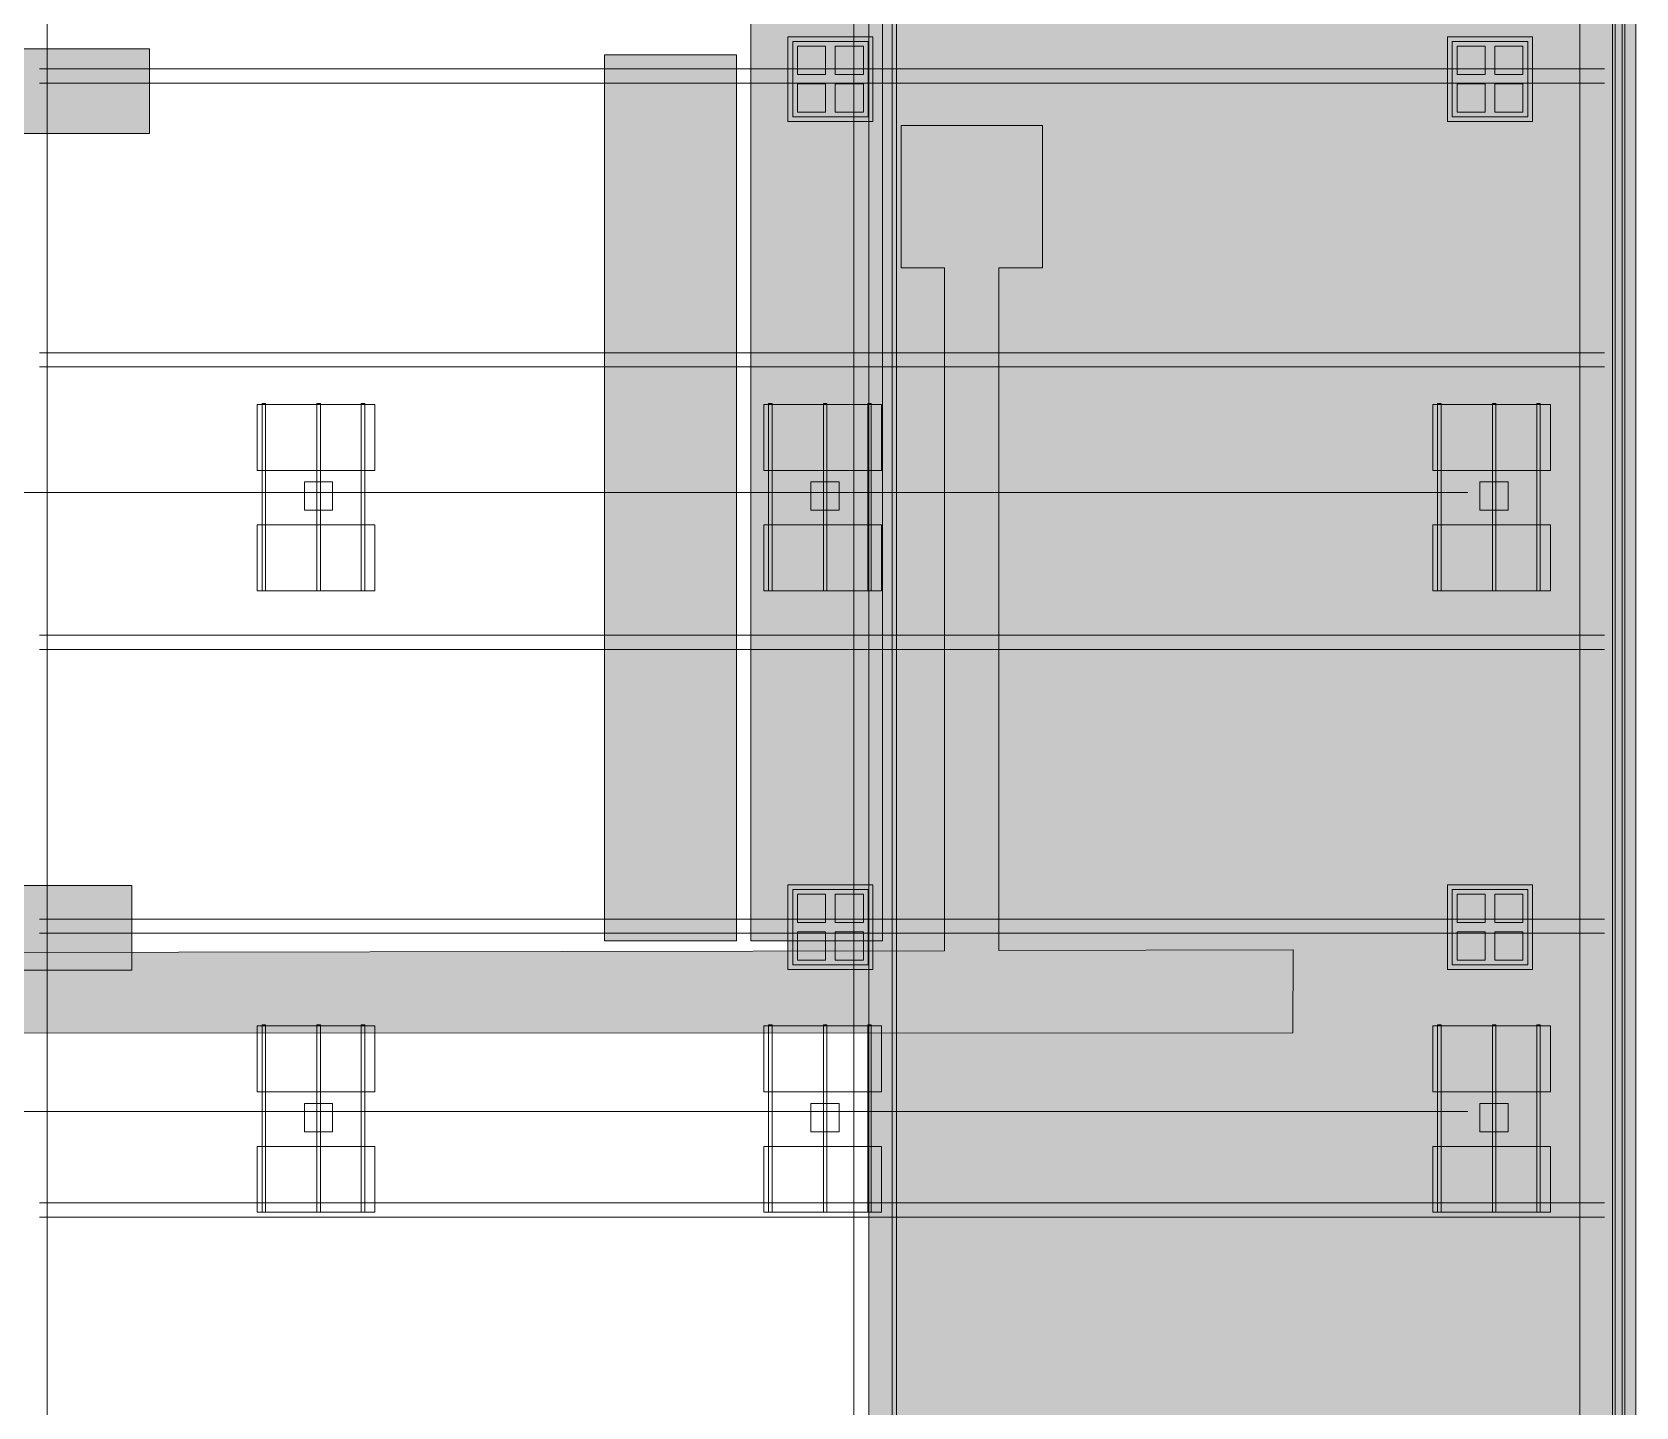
# Model space of a CAD drawing. Header units: inches. Extents: x -10671 to 1761, y -674 to 7170.
# Drawn here: x -6837 to -6156, y 2335 to 2918 of the extents above; entities that cross this region are included whole.
import ezdxf

# ---------------------------------------------------------------- set-up
doc = ezdxf.new("R2010")
doc.units = ezdxf.units.IN
doc.header["$LTSCALE"] = 19.2
doc.header["$MEASUREMENT"] = 0
for name, color, linetype, lineweight, true_color in [('DWG-bldg-utility box', 3, 'Continuous', 18, 0x00ff00), ('Venue-Airwall Closed', 7, 'Continuous', 5, 0x000000), ('Venue-Ceiling-HVAC', 7, 'Continuous', 5, 0xbbbbbb), ('Venue-NO HANG ZONE', 7, 'Continuous', 15, 0xdd0000), ('Venue-Rigging Steel-High', 7, 'Continuous', 5, 0x800000), ('Venue-Rigging Steel-Low', 7, 'Continuous', 5, 0x0000dd)]:
    doc.layers.add(name, color=color, linetype=linetype, lineweight=lineweight, true_color=true_color)
for name, color, linetype, lineweight in [('Venue-Ceiling-Lights', 7, 'Continuous', 5), ('Venue-Ceiling-Lights Circuits', 7, 'Continuous', 5), ('Venue-Floor Pockets', 7, 'Continuous', 5)]:
    doc.layers.add(name, color=color, linetype=linetype, lineweight=lineweight)

# ---------------------------------------------------------------- blocks, each defined once
blk = doc.blocks.new('FLOORBOX')
at = {"layer": 'Venue-Floor Pockets', "linetype": 'Continuous', "lineweight": 0, "true_color": 0xaaaaaa}
blk.add_hatch(color=253, dxfattribs=at).paths.add_polyline_path([(-18, 18), (18, 18), (18, -18), (-18, -18)])
at = {"layer": 'Venue-Floor Pockets', "linetype": 'Continuous', "lineweight": 0, "true_color": 0xbbbbbb}
blk.add_hatch(color=9, dxfattribs=at).paths.add_polyline_path([(-16, 16), (16, 16), (16, -16), (-16, -16)])
at = {"layer": 'Venue-Floor Pockets', "linetype": 'Continuous', "lineweight": 0, "true_color": 0xdddddd}
for points in [[(-14, 14), (-2, 14), (-2, 2), (-14, 2)], [(2, 14), (14, 14), (14, 2), (2, 2)], [(-14, -2), (-2, -2), (-2, -14), (-14, -14)], [(2, -2), (14, -2), (14, -14), (2, -14)]]:
    blk.add_hatch(color=254, dxfattribs=at).paths.add_polyline_path(points)
at = {"layer": 'Venue-Floor Pockets', "color": 7, "linetype": 'Continuous', "lineweight": 5, "flags": 128}
for points in [[(-18, 18), (18, 18), (18, -18), (-18, -18)], [(-16, 16), (16, 16), (16, -16), (-16, -16)], [(-14, 14), (-2, 14), (-2, 2), (-14, 2)], [(2, 14), (14, 14), (14, 2), (2, 2)], [(-14, -2), (-2, -2), (-2, -14), (-14, -14)], [(2, -2), (14, -2), (14, -14), (2, -14)]]:
    blk.add_lwpolyline(points, close=True, dxfattribs=at)
blk = doc.blocks.new('Group-1068-1')
at = {"layer": 'Venue-Ceiling-Lights', "color": 7, "linetype": 'Continuous', "lineweight": 5}
for points in [[(-6741.57, 2681.06, 355.98), (-6741.57, 2681.06, 359.98), (-6741.57, 2709.06, 359.98), (-6741.57, 2709.06, 355.98)], [(-6741.57, 2709.06, 355.98), (-6741.57, 2709.06, 359.98), (-6691.57, 2709.06, 359.98), (-6691.57, 2709.06, 355.98)], [(-6691.57, 2709.06, 359.98), (-6741.57, 2709.06, 359.98), (-6741.57, 2681.06, 359.98), (-6691.57, 2681.06, 359.98)], [(-6691.57, 2681.06, 355.98), (-6741.57, 2681.06, 355.98), (-6741.57, 2709.06, 355.98), (-6691.57, 2709.06, 355.98)], [(-6691.57, 2709.06, 355.98), (-6691.57, 2709.06, 359.98), (-6691.57, 2681.06, 359.98), (-6691.57, 2681.06, 355.98)], [(-6691.57, 2681.06, 355.98), (-6691.57, 2681.06, 359.98), (-6741.57, 2681.06, 359.98), (-6741.57, 2681.06, 355.98)]]:
    blk.add_3dface(points, dxfattribs=at)
blk = doc.blocks.new('Group-1069-1')
at = {"layer": 'Venue-Ceiling-Lights', "color": 7, "linetype": 'Continuous', "lineweight": 5}
for points in [[(-6697.42, 2681.06, 360.05), (-6697.42, 2681.06, 361.05), (-6697.42, 2760.64, 361.05), (-6697.42, 2760.64, 360.05)], [(-6697.42, 2760.64, 360.05), (-6697.42, 2760.64, 361.05), (-6695.92, 2760.64, 361.05), (-6695.92, 2760.64, 360.05)], [(-6695.92, 2760.64, 361.05), (-6697.42, 2760.64, 361.05), (-6697.42, 2681.06, 361.05), (-6695.92, 2681.06, 361.05)], [(-6695.92, 2681.06, 360.05), (-6697.42, 2681.06, 360.05), (-6697.42, 2760.64, 360.05), (-6695.92, 2760.64, 360.05)], [(-6695.92, 2760.64, 360.05), (-6695.92, 2760.64, 361.05), (-6695.92, 2681.06, 361.05), (-6695.92, 2681.06, 360.05)], [(-6695.92, 2681.06, 360.05), (-6695.92, 2681.06, 361.05), (-6697.42, 2681.06, 361.05), (-6697.42, 2681.06, 360.05)]]:
    blk.add_3dface(points, dxfattribs=at)
blk = doc.blocks.new('Group-1070-1')
at = {"layer": 'Venue-Ceiling-Lights', "color": 7, "linetype": 'Continuous', "lineweight": 5}
for points in [[(-6716.24, 2681.06, 360.05), (-6716.24, 2681.06, 361.05), (-6716.24, 2760.64, 361.05), (-6716.24, 2760.64, 360.05)], [(-6716.24, 2760.64, 360.05), (-6716.24, 2760.64, 361.05), (-6714.74, 2760.64, 361.05), (-6714.74, 2760.64, 360.05)], [(-6714.74, 2760.64, 361.05), (-6716.24, 2760.64, 361.05), (-6716.24, 2681.06, 361.05), (-6714.74, 2681.06, 361.05)], [(-6714.74, 2681.06, 360.05), (-6716.24, 2681.06, 360.05), (-6716.24, 2760.64, 360.05), (-6714.74, 2760.64, 360.05)], [(-6714.74, 2760.64, 360.05), (-6714.74, 2760.64, 361.05), (-6714.74, 2681.06, 361.05), (-6714.74, 2681.06, 360.05)], [(-6714.74, 2681.06, 360.05), (-6714.74, 2681.06, 361.05), (-6716.24, 2681.06, 361.05), (-6716.24, 2681.06, 360.05)]]:
    blk.add_3dface(points, dxfattribs=at)
blk = doc.blocks.new('Group-1071-1')
at = {"layer": 'Venue-Ceiling-Lights', "color": 7, "linetype": 'Continuous', "lineweight": 5}
for points in [[(-6739.52, 2681.06, 360.05), (-6739.52, 2681.06, 361.05), (-6739.52, 2760.64, 361.05), (-6739.52, 2760.64, 360.05)], [(-6739.52, 2760.64, 360.05), (-6739.52, 2760.64, 361.05), (-6738.02, 2760.64, 361.05), (-6738.02, 2760.64, 360.05)], [(-6738.02, 2760.64, 361.05), (-6739.52, 2760.64, 361.05), (-6739.52, 2681.06, 361.05), (-6738.02, 2681.06, 361.05)], [(-6738.02, 2681.06, 360.05), (-6739.52, 2681.06, 360.05), (-6739.52, 2760.64, 360.05), (-6738.02, 2760.64, 360.05)], [(-6738.02, 2760.64, 360.05), (-6738.02, 2760.64, 361.05), (-6738.02, 2681.06, 361.05), (-6738.02, 2681.06, 360.05)], [(-6738.02, 2681.06, 360.05), (-6738.02, 2681.06, 361.05), (-6739.52, 2681.06, 361.05), (-6739.52, 2681.06, 360.05)]]:
    blk.add_3dface(points, dxfattribs=at)
blk = doc.blocks.new('Group-1072-1')
at = {"layer": 'Venue-Ceiling-Lights', "color": 7, "linetype": 'Continuous', "lineweight": 5}
for points in [[(-6741.57, 2732.21, 355.98), (-6741.57, 2732.21, 359.98), (-6741.57, 2760.21, 359.98), (-6741.57, 2760.21, 355.98)], [(-6741.57, 2760.21, 355.98), (-6741.57, 2760.21, 359.98), (-6691.57, 2760.21, 359.98), (-6691.57, 2760.21, 355.98)], [(-6691.57, 2760.21, 359.98), (-6741.57, 2760.21, 359.98), (-6741.57, 2732.21, 359.98), (-6691.57, 2732.21, 359.98)], [(-6691.57, 2732.21, 355.98), (-6741.57, 2732.21, 355.98), (-6741.57, 2760.21, 355.98), (-6691.57, 2760.21, 355.98)], [(-6691.57, 2760.21, 355.98), (-6691.57, 2760.21, 359.98), (-6691.57, 2732.21, 359.98), (-6691.57, 2732.21, 355.98)], [(-6691.57, 2732.21, 355.98), (-6691.57, 2732.21, 359.98), (-6741.57, 2732.21, 359.98), (-6741.57, 2732.21, 355.98)]]:
    blk.add_3dface(points, dxfattribs=at)
blk = doc.blocks.new('Group-1073-1')
at = {"layer": 'Venue-Ceiling-Lights', "color": 7, "linetype": 'Continuous', "lineweight": 5}
for points in [[(-6721.53, 2727.29, 350), (-6721.53, 2727.29, 356), (-6709.53, 2727.29, 356), (-6709.53, 2727.29, 350)], [(-6721.53, 2715.29, 350), (-6721.53, 2715.29, 356), (-6721.53, 2727.29, 356), (-6721.53, 2727.29, 350)], [(-6709.53, 2727.29, 356), (-6721.53, 2727.29, 356), (-6721.53, 2715.29, 356), (-6709.53, 2715.29, 356)], [(-6709.53, 2715.29, 350), (-6721.53, 2715.29, 350), (-6721.53, 2727.29, 350), (-6709.53, 2727.29, 350)], [(-6709.53, 2727.29, 350), (-6709.53, 2727.29, 356), (-6709.53, 2715.29, 356), (-6709.53, 2715.29, 350)], [(-6709.53, 2715.29, 350), (-6709.53, 2715.29, 356), (-6721.53, 2715.29, 356), (-6721.53, 2715.29, 350)]]:
    blk.add_3dface(points, dxfattribs=at)
blk = doc.blocks.new('Group-1074-1')
at = {"layer": 'Venue-Ceiling-Lights', "color": 7}
for name in ['Group-1072-1', 'Group-1071-1', 'Group-1070-1', 'Group-1069-1', 'Group-1068-1']:
    blk.add_blockref(name, (0, 0), dxfattribs=at)
at = {"layer": 'Venue-Ceiling-Lights', "color": 1, "true_color": 0xff0000}
blk.add_blockref('Group-1073-1', (0, 0), dxfattribs=at)
blk = doc.blocks.new('Group-1075-1')
at = {"layer": 'Venue-Ceiling-Lights', "color": 7, "linetype": 'Continuous', "lineweight": 5}
for points in [[(-6741.57, 2417.19, 355.98), (-6741.57, 2417.19, 359.98), (-6741.57, 2445.19, 359.98), (-6741.57, 2445.19, 355.98)], [(-6741.57, 2445.19, 355.98), (-6741.57, 2445.19, 359.98), (-6691.57, 2445.19, 359.98), (-6691.57, 2445.19, 355.98)], [(-6691.57, 2445.19, 359.98), (-6741.57, 2445.19, 359.98), (-6741.57, 2417.19, 359.98), (-6691.57, 2417.19, 359.98)], [(-6691.57, 2417.19, 355.98), (-6741.57, 2417.19, 355.98), (-6741.57, 2445.19, 355.98), (-6691.57, 2445.19, 355.98)], [(-6691.57, 2445.19, 355.98), (-6691.57, 2445.19, 359.98), (-6691.57, 2417.19, 359.98), (-6691.57, 2417.19, 355.98)], [(-6691.57, 2417.19, 355.98), (-6691.57, 2417.19, 359.98), (-6741.57, 2417.19, 359.98), (-6741.57, 2417.19, 355.98)]]:
    blk.add_3dface(points, dxfattribs=at)
blk = doc.blocks.new('Group-1076-1')
at = {"layer": 'Venue-Ceiling-Lights', "color": 7, "linetype": 'Continuous', "lineweight": 5}
for points in [[(-6697.42, 2417.19, 360.05), (-6697.42, 2417.19, 361.05), (-6697.42, 2496.78, 361.05), (-6697.42, 2496.78, 360.05)], [(-6697.42, 2496.78, 360.05), (-6697.42, 2496.78, 361.05), (-6695.92, 2496.78, 361.05), (-6695.92, 2496.78, 360.05)], [(-6695.92, 2496.78, 361.05), (-6697.42, 2496.78, 361.05), (-6697.42, 2417.19, 361.05), (-6695.92, 2417.19, 361.05)], [(-6695.92, 2417.19, 360.05), (-6697.42, 2417.19, 360.05), (-6697.42, 2496.78, 360.05), (-6695.92, 2496.78, 360.05)], [(-6695.92, 2496.78, 360.05), (-6695.92, 2496.78, 361.05), (-6695.92, 2417.19, 361.05), (-6695.92, 2417.19, 360.05)], [(-6695.92, 2417.19, 360.05), (-6695.92, 2417.19, 361.05), (-6697.42, 2417.19, 361.05), (-6697.42, 2417.19, 360.05)]]:
    blk.add_3dface(points, dxfattribs=at)
blk = doc.blocks.new('Group-1077-1')
at = {"layer": 'Venue-Ceiling-Lights', "color": 7, "linetype": 'Continuous', "lineweight": 5}
for points in [[(-6716.24, 2417.19, 360.05), (-6716.24, 2417.19, 361.05), (-6716.24, 2496.78, 361.05), (-6716.24, 2496.78, 360.05)], [(-6716.24, 2496.78, 360.05), (-6716.24, 2496.78, 361.05), (-6714.74, 2496.78, 361.05), (-6714.74, 2496.78, 360.05)], [(-6714.74, 2496.78, 361.05), (-6716.24, 2496.78, 361.05), (-6716.24, 2417.19, 361.05), (-6714.74, 2417.19, 361.05)], [(-6714.74, 2417.19, 360.05), (-6716.24, 2417.19, 360.05), (-6716.24, 2496.78, 360.05), (-6714.74, 2496.78, 360.05)], [(-6714.74, 2496.78, 360.05), (-6714.74, 2496.78, 361.05), (-6714.74, 2417.19, 361.05), (-6714.74, 2417.19, 360.05)], [(-6714.74, 2417.19, 360.05), (-6714.74, 2417.19, 361.05), (-6716.24, 2417.19, 361.05), (-6716.24, 2417.19, 360.05)]]:
    blk.add_3dface(points, dxfattribs=at)
blk = doc.blocks.new('Group-1078-1')
at = {"layer": 'Venue-Ceiling-Lights', "color": 7, "linetype": 'Continuous', "lineweight": 5}
for points in [[(-6739.52, 2417.19, 360.05), (-6739.52, 2417.19, 361.05), (-6739.52, 2496.78, 361.05), (-6739.52, 2496.78, 360.05)], [(-6739.52, 2496.78, 360.05), (-6739.52, 2496.78, 361.05), (-6738.02, 2496.78, 361.05), (-6738.02, 2496.78, 360.05)], [(-6738.02, 2496.78, 361.05), (-6739.52, 2496.78, 361.05), (-6739.52, 2417.19, 361.05), (-6738.02, 2417.19, 361.05)], [(-6738.02, 2417.19, 360.05), (-6739.52, 2417.19, 360.05), (-6739.52, 2496.78, 360.05), (-6738.02, 2496.78, 360.05)], [(-6738.02, 2496.78, 360.05), (-6738.02, 2496.78, 361.05), (-6738.02, 2417.19, 361.05), (-6738.02, 2417.19, 360.05)], [(-6738.02, 2417.19, 360.05), (-6738.02, 2417.19, 361.05), (-6739.52, 2417.19, 361.05), (-6739.52, 2417.19, 360.05)]]:
    blk.add_3dface(points, dxfattribs=at)
blk = doc.blocks.new('Group-1079-1')
at = {"layer": 'Venue-Ceiling-Lights', "color": 7, "linetype": 'Continuous', "lineweight": 5}
for points in [[(-6741.57, 2468.34, 355.98), (-6741.57, 2468.34, 359.98), (-6741.57, 2496.34, 359.98), (-6741.57, 2496.34, 355.98)], [(-6741.57, 2496.34, 355.98), (-6741.57, 2496.34, 359.98), (-6691.57, 2496.34, 359.98), (-6691.57, 2496.34, 355.98)], [(-6691.57, 2496.34, 359.98), (-6741.57, 2496.34, 359.98), (-6741.57, 2468.34, 359.98), (-6691.57, 2468.34, 359.98)], [(-6691.57, 2468.34, 355.98), (-6741.57, 2468.34, 355.98), (-6741.57, 2496.34, 355.98), (-6691.57, 2496.34, 355.98)], [(-6691.57, 2496.34, 355.98), (-6691.57, 2496.34, 359.98), (-6691.57, 2468.34, 359.98), (-6691.57, 2468.34, 355.98)], [(-6691.57, 2468.34, 355.98), (-6691.57, 2468.34, 359.98), (-6741.57, 2468.34, 359.98), (-6741.57, 2468.34, 355.98)]]:
    blk.add_3dface(points, dxfattribs=at)
blk = doc.blocks.new('Group-1080-1')
at = {"layer": 'Venue-Ceiling-Lights', "color": 7, "linetype": 'Continuous', "lineweight": 5}
for points in [[(-6721.53, 2463.42, 350), (-6721.53, 2463.42, 356), (-6709.53, 2463.42, 356), (-6709.53, 2463.42, 350)], [(-6721.53, 2451.42, 350), (-6721.53, 2451.42, 356), (-6721.53, 2463.42, 356), (-6721.53, 2463.42, 350)], [(-6709.53, 2463.42, 356), (-6721.53, 2463.42, 356), (-6721.53, 2451.42, 356), (-6709.53, 2451.42, 356)], [(-6709.53, 2451.42, 350), (-6721.53, 2451.42, 350), (-6721.53, 2463.42, 350), (-6709.53, 2463.42, 350)], [(-6709.53, 2463.42, 350), (-6709.53, 2463.42, 356), (-6709.53, 2451.42, 356), (-6709.53, 2451.42, 350)], [(-6709.53, 2451.42, 350), (-6709.53, 2451.42, 356), (-6721.53, 2451.42, 356), (-6721.53, 2451.42, 350)]]:
    blk.add_3dface(points, dxfattribs=at)
blk = doc.blocks.new('Group-1081-1')
at = {"layer": 'Venue-Ceiling-Lights', "color": 7}
for name in ['Group-1079-1', 'Group-1078-1', 'Group-1077-1', 'Group-1076-1', 'Group-1075-1']:
    blk.add_blockref(name, (0, 0), dxfattribs=at)
at = {"layer": 'Venue-Ceiling-Lights', "color": 1, "true_color": 0xff0000}
blk.add_blockref('Group-1080-1', (0, 0), dxfattribs=at)
blk = doc.blocks.new('Group-1152-1')
at = {"layer": 'Venue-Ceiling-Lights', "color": 7, "linetype": 'Continuous', "lineweight": 5}
for points in [[(-6526.57, 2681.06, 355.98), (-6526.57, 2681.06, 359.98), (-6526.57, 2709.06, 359.98), (-6526.57, 2709.06, 355.98)], [(-6526.57, 2709.06, 355.98), (-6526.57, 2709.06, 359.98), (-6476.57, 2709.06, 359.98), (-6476.57, 2709.06, 355.98)], [(-6476.57, 2709.06, 359.98), (-6526.57, 2709.06, 359.98), (-6526.57, 2681.06, 359.98), (-6476.57, 2681.06, 359.98)], [(-6476.57, 2681.06, 355.98), (-6526.57, 2681.06, 355.98), (-6526.57, 2709.06, 355.98), (-6476.57, 2709.06, 355.98)], [(-6476.57, 2709.06, 355.98), (-6476.57, 2709.06, 359.98), (-6476.57, 2681.06, 359.98), (-6476.57, 2681.06, 355.98)], [(-6476.57, 2681.06, 355.98), (-6476.57, 2681.06, 359.98), (-6526.57, 2681.06, 359.98), (-6526.57, 2681.06, 355.98)]]:
    blk.add_3dface(points, dxfattribs=at)
blk = doc.blocks.new('Group-1153-1')
at = {"layer": 'Venue-Ceiling-Lights', "color": 7, "linetype": 'Continuous', "lineweight": 5}
for points in [[(-6482.42, 2681.06, 360.05), (-6482.42, 2681.06, 361.05), (-6482.42, 2760.64, 361.05), (-6482.42, 2760.64, 360.05)], [(-6482.42, 2760.64, 360.05), (-6482.42, 2760.64, 361.05), (-6480.92, 2760.64, 361.05), (-6480.92, 2760.64, 360.05)], [(-6480.92, 2760.64, 361.05), (-6482.42, 2760.64, 361.05), (-6482.42, 2681.06, 361.05), (-6480.92, 2681.06, 361.05)], [(-6480.92, 2681.06, 360.05), (-6482.42, 2681.06, 360.05), (-6482.42, 2760.64, 360.05), (-6480.92, 2760.64, 360.05)], [(-6480.92, 2760.64, 360.05), (-6480.92, 2760.64, 361.05), (-6480.92, 2681.06, 361.05), (-6480.92, 2681.06, 360.05)], [(-6480.92, 2681.06, 360.05), (-6480.92, 2681.06, 361.05), (-6482.42, 2681.06, 361.05), (-6482.42, 2681.06, 360.05)]]:
    blk.add_3dface(points, dxfattribs=at)
blk = doc.blocks.new('Group-1154-1')
at = {"layer": 'Venue-Ceiling-Lights', "color": 7, "linetype": 'Continuous', "lineweight": 5}
for points in [[(-6501.24, 2681.06, 360.05), (-6501.24, 2681.06, 361.05), (-6501.24, 2760.64, 361.05), (-6501.24, 2760.64, 360.05)], [(-6501.24, 2760.64, 360.05), (-6501.24, 2760.64, 361.05), (-6499.74, 2760.64, 361.05), (-6499.74, 2760.64, 360.05)], [(-6499.74, 2760.64, 361.05), (-6501.24, 2760.64, 361.05), (-6501.24, 2681.06, 361.05), (-6499.74, 2681.06, 361.05)], [(-6499.74, 2681.06, 360.05), (-6501.24, 2681.06, 360.05), (-6501.24, 2760.64, 360.05), (-6499.74, 2760.64, 360.05)], [(-6499.74, 2760.64, 360.05), (-6499.74, 2760.64, 361.05), (-6499.74, 2681.06, 361.05), (-6499.74, 2681.06, 360.05)], [(-6499.74, 2681.06, 360.05), (-6499.74, 2681.06, 361.05), (-6501.24, 2681.06, 361.05), (-6501.24, 2681.06, 360.05)]]:
    blk.add_3dface(points, dxfattribs=at)
blk = doc.blocks.new('Group-1155-1')
at = {"layer": 'Venue-Ceiling-Lights', "color": 7, "linetype": 'Continuous', "lineweight": 5}
for points in [[(-6524.52, 2681.06, 360.05), (-6524.52, 2681.06, 361.05), (-6524.52, 2760.64, 361.05), (-6524.52, 2760.64, 360.05)], [(-6524.52, 2760.64, 360.05), (-6524.52, 2760.64, 361.05), (-6523.02, 2760.64, 361.05), (-6523.02, 2760.64, 360.05)], [(-6523.02, 2760.64, 361.05), (-6524.52, 2760.64, 361.05), (-6524.52, 2681.06, 361.05), (-6523.02, 2681.06, 361.05)], [(-6523.02, 2681.06, 360.05), (-6524.52, 2681.06, 360.05), (-6524.52, 2760.64, 360.05), (-6523.02, 2760.64, 360.05)], [(-6523.02, 2760.64, 360.05), (-6523.02, 2760.64, 361.05), (-6523.02, 2681.06, 361.05), (-6523.02, 2681.06, 360.05)], [(-6523.02, 2681.06, 360.05), (-6523.02, 2681.06, 361.05), (-6524.52, 2681.06, 361.05), (-6524.52, 2681.06, 360.05)]]:
    blk.add_3dface(points, dxfattribs=at)
blk = doc.blocks.new('Group-1156-1')
at = {"layer": 'Venue-Ceiling-Lights', "color": 7, "linetype": 'Continuous', "lineweight": 5}
for points in [[(-6526.57, 2732.21, 355.98), (-6526.57, 2732.21, 359.98), (-6526.57, 2760.21, 359.98), (-6526.57, 2760.21, 355.98)], [(-6526.57, 2760.21, 355.98), (-6526.57, 2760.21, 359.98), (-6476.57, 2760.21, 359.98), (-6476.57, 2760.21, 355.98)], [(-6476.57, 2760.21, 359.98), (-6526.57, 2760.21, 359.98), (-6526.57, 2732.21, 359.98), (-6476.57, 2732.21, 359.98)], [(-6476.57, 2732.21, 355.98), (-6526.57, 2732.21, 355.98), (-6526.57, 2760.21, 355.98), (-6476.57, 2760.21, 355.98)], [(-6476.57, 2760.21, 355.98), (-6476.57, 2760.21, 359.98), (-6476.57, 2732.21, 359.98), (-6476.57, 2732.21, 355.98)], [(-6476.57, 2732.21, 355.98), (-6476.57, 2732.21, 359.98), (-6526.57, 2732.21, 359.98), (-6526.57, 2732.21, 355.98)]]:
    blk.add_3dface(points, dxfattribs=at)
blk = doc.blocks.new('Group-1157-1')
at = {"layer": 'Venue-Ceiling-Lights', "color": 7, "linetype": 'Continuous', "lineweight": 5}
for points in [[(-6506.53, 2727.29, 350), (-6506.53, 2727.29, 356), (-6494.53, 2727.29, 356), (-6494.53, 2727.29, 350)], [(-6506.53, 2715.29, 350), (-6506.53, 2715.29, 356), (-6506.53, 2727.29, 356), (-6506.53, 2727.29, 350)], [(-6494.53, 2727.29, 356), (-6506.53, 2727.29, 356), (-6506.53, 2715.29, 356), (-6494.53, 2715.29, 356)], [(-6494.53, 2715.29, 350), (-6506.53, 2715.29, 350), (-6506.53, 2727.29, 350), (-6494.53, 2727.29, 350)], [(-6494.53, 2727.29, 350), (-6494.53, 2727.29, 356), (-6494.53, 2715.29, 356), (-6494.53, 2715.29, 350)], [(-6494.53, 2715.29, 350), (-6494.53, 2715.29, 356), (-6506.53, 2715.29, 356), (-6506.53, 2715.29, 350)]]:
    blk.add_3dface(points, dxfattribs=at)
blk = doc.blocks.new('Group-1158-1')
at = {"layer": 'Venue-Ceiling-Lights', "color": 7}
for name in ['Group-1156-1', 'Group-1155-1', 'Group-1154-1', 'Group-1153-1', 'Group-1152-1']:
    blk.add_blockref(name, (0, 0), dxfattribs=at)
at = {"layer": 'Venue-Ceiling-Lights', "color": 1, "true_color": 0xff0000}
blk.add_blockref('Group-1157-1', (0, 0), dxfattribs=at)
blk = doc.blocks.new('Group-1159-1')
at = {"layer": 'Venue-Ceiling-Lights', "color": 7, "linetype": 'Continuous', "lineweight": 5}
for points in [[(-6526.57, 2417.19, 355.98), (-6526.57, 2417.19, 359.98), (-6526.57, 2445.19, 359.98), (-6526.57, 2445.19, 355.98)], [(-6526.57, 2445.19, 355.98), (-6526.57, 2445.19, 359.98), (-6476.57, 2445.19, 359.98), (-6476.57, 2445.19, 355.98)], [(-6476.57, 2445.19, 359.98), (-6526.57, 2445.19, 359.98), (-6526.57, 2417.19, 359.98), (-6476.57, 2417.19, 359.98)], [(-6476.57, 2417.19, 355.98), (-6526.57, 2417.19, 355.98), (-6526.57, 2445.19, 355.98), (-6476.57, 2445.19, 355.98)], [(-6476.57, 2445.19, 355.98), (-6476.57, 2445.19, 359.98), (-6476.57, 2417.19, 359.98), (-6476.57, 2417.19, 355.98)], [(-6476.57, 2417.19, 355.98), (-6476.57, 2417.19, 359.98), (-6526.57, 2417.19, 359.98), (-6526.57, 2417.19, 355.98)]]:
    blk.add_3dface(points, dxfattribs=at)
blk = doc.blocks.new('Group-1160-1')
at = {"layer": 'Venue-Ceiling-Lights', "color": 7, "linetype": 'Continuous', "lineweight": 5}
for points in [[(-6482.42, 2417.19, 360.05), (-6482.42, 2417.19, 361.05), (-6482.42, 2496.78, 361.05), (-6482.42, 2496.78, 360.05)], [(-6482.42, 2496.78, 360.05), (-6482.42, 2496.78, 361.05), (-6480.92, 2496.78, 361.05), (-6480.92, 2496.78, 360.05)], [(-6480.92, 2496.78, 361.05), (-6482.42, 2496.78, 361.05), (-6482.42, 2417.19, 361.05), (-6480.92, 2417.19, 361.05)], [(-6480.92, 2417.19, 360.05), (-6482.42, 2417.19, 360.05), (-6482.42, 2496.78, 360.05), (-6480.92, 2496.78, 360.05)], [(-6480.92, 2496.78, 360.05), (-6480.92, 2496.78, 361.05), (-6480.92, 2417.19, 361.05), (-6480.92, 2417.19, 360.05)], [(-6480.92, 2417.19, 360.05), (-6480.92, 2417.19, 361.05), (-6482.42, 2417.19, 361.05), (-6482.42, 2417.19, 360.05)]]:
    blk.add_3dface(points, dxfattribs=at)
blk = doc.blocks.new('Group-1161-1')
at = {"layer": 'Venue-Ceiling-Lights', "color": 7, "linetype": 'Continuous', "lineweight": 5}
for points in [[(-6501.24, 2417.19, 360.05), (-6501.24, 2417.19, 361.05), (-6501.24, 2496.78, 361.05), (-6501.24, 2496.78, 360.05)], [(-6501.24, 2496.78, 360.05), (-6501.24, 2496.78, 361.05), (-6499.74, 2496.78, 361.05), (-6499.74, 2496.78, 360.05)], [(-6499.74, 2496.78, 361.05), (-6501.24, 2496.78, 361.05), (-6501.24, 2417.19, 361.05), (-6499.74, 2417.19, 361.05)], [(-6499.74, 2417.19, 360.05), (-6501.24, 2417.19, 360.05), (-6501.24, 2496.78, 360.05), (-6499.74, 2496.78, 360.05)], [(-6499.74, 2496.78, 360.05), (-6499.74, 2496.78, 361.05), (-6499.74, 2417.19, 361.05), (-6499.74, 2417.19, 360.05)], [(-6499.74, 2417.19, 360.05), (-6499.74, 2417.19, 361.05), (-6501.24, 2417.19, 361.05), (-6501.24, 2417.19, 360.05)]]:
    blk.add_3dface(points, dxfattribs=at)
blk = doc.blocks.new('Group-1162-1')
at = {"layer": 'Venue-Ceiling-Lights', "color": 7, "linetype": 'Continuous', "lineweight": 5}
for points in [[(-6524.52, 2417.19, 360.05), (-6524.52, 2417.19, 361.05), (-6524.52, 2496.78, 361.05), (-6524.52, 2496.78, 360.05)], [(-6524.52, 2496.78, 360.05), (-6524.52, 2496.78, 361.05), (-6523.02, 2496.78, 361.05), (-6523.02, 2496.78, 360.05)], [(-6523.02, 2496.78, 361.05), (-6524.52, 2496.78, 361.05), (-6524.52, 2417.19, 361.05), (-6523.02, 2417.19, 361.05)], [(-6523.02, 2417.19, 360.05), (-6524.52, 2417.19, 360.05), (-6524.52, 2496.78, 360.05), (-6523.02, 2496.78, 360.05)], [(-6523.02, 2496.78, 360.05), (-6523.02, 2496.78, 361.05), (-6523.02, 2417.19, 361.05), (-6523.02, 2417.19, 360.05)], [(-6523.02, 2417.19, 360.05), (-6523.02, 2417.19, 361.05), (-6524.52, 2417.19, 361.05), (-6524.52, 2417.19, 360.05)]]:
    blk.add_3dface(points, dxfattribs=at)
blk = doc.blocks.new('Group-1163-1')
at = {"layer": 'Venue-Ceiling-Lights', "color": 7, "linetype": 'Continuous', "lineweight": 5}
for points in [[(-6526.57, 2468.34, 355.98), (-6526.57, 2468.34, 359.98), (-6526.57, 2496.34, 359.98), (-6526.57, 2496.34, 355.98)], [(-6526.57, 2496.34, 355.98), (-6526.57, 2496.34, 359.98), (-6476.57, 2496.34, 359.98), (-6476.57, 2496.34, 355.98)], [(-6476.57, 2496.34, 359.98), (-6526.57, 2496.34, 359.98), (-6526.57, 2468.34, 359.98), (-6476.57, 2468.34, 359.98)], [(-6476.57, 2468.34, 355.98), (-6526.57, 2468.34, 355.98), (-6526.57, 2496.34, 355.98), (-6476.57, 2496.34, 355.98)], [(-6476.57, 2496.34, 355.98), (-6476.57, 2496.34, 359.98), (-6476.57, 2468.34, 359.98), (-6476.57, 2468.34, 355.98)], [(-6476.57, 2468.34, 355.98), (-6476.57, 2468.34, 359.98), (-6526.57, 2468.34, 359.98), (-6526.57, 2468.34, 355.98)]]:
    blk.add_3dface(points, dxfattribs=at)
blk = doc.blocks.new('Group-1164-1')
at = {"layer": 'Venue-Ceiling-Lights', "color": 7, "linetype": 'Continuous', "lineweight": 5}
for points in [[(-6506.53, 2463.42, 350), (-6506.53, 2463.42, 356), (-6494.53, 2463.42, 356), (-6494.53, 2463.42, 350)], [(-6506.53, 2451.42, 350), (-6506.53, 2451.42, 356), (-6506.53, 2463.42, 356), (-6506.53, 2463.42, 350)], [(-6494.53, 2463.42, 356), (-6506.53, 2463.42, 356), (-6506.53, 2451.42, 356), (-6494.53, 2451.42, 356)], [(-6494.53, 2451.42, 350), (-6506.53, 2451.42, 350), (-6506.53, 2463.42, 350), (-6494.53, 2463.42, 350)], [(-6494.53, 2463.42, 350), (-6494.53, 2463.42, 356), (-6494.53, 2451.42, 356), (-6494.53, 2451.42, 350)], [(-6494.53, 2451.42, 350), (-6494.53, 2451.42, 356), (-6506.53, 2451.42, 356), (-6506.53, 2451.42, 350)]]:
    blk.add_3dface(points, dxfattribs=at)
blk = doc.blocks.new('Group-1165-1')
at = {"layer": 'Venue-Ceiling-Lights', "color": 7}
for name in ['Group-1163-1', 'Group-1162-1', 'Group-1161-1', 'Group-1160-1', 'Group-1159-1']:
    blk.add_blockref(name, (0, 0), dxfattribs=at)
at = {"layer": 'Venue-Ceiling-Lights', "color": 1, "true_color": 0xff0000}
blk.add_blockref('Group-1164-1', (0, 0), dxfattribs=at)
blk = doc.blocks.new('Group-1236-1')
at = {"layer": 'Venue-Ceiling-Lights', "color": 7, "linetype": 'Continuous', "lineweight": 5}
for points in [[(-6242.57, 2681.06, 355.98), (-6242.57, 2681.06, 359.98), (-6242.57, 2709.06, 359.98), (-6242.57, 2709.06, 355.98)], [(-6242.57, 2709.06, 355.98), (-6242.57, 2709.06, 359.98), (-6192.57, 2709.06, 359.98), (-6192.57, 2709.06, 355.98)], [(-6192.57, 2709.06, 359.98), (-6242.57, 2709.06, 359.98), (-6242.57, 2681.06, 359.98), (-6192.57, 2681.06, 359.98)], [(-6192.57, 2681.06, 355.98), (-6242.57, 2681.06, 355.98), (-6242.57, 2709.06, 355.98), (-6192.57, 2709.06, 355.98)], [(-6192.57, 2709.06, 355.98), (-6192.57, 2709.06, 359.98), (-6192.57, 2681.06, 359.98), (-6192.57, 2681.06, 355.98)], [(-6192.57, 2681.06, 355.98), (-6192.57, 2681.06, 359.98), (-6242.57, 2681.06, 359.98), (-6242.57, 2681.06, 355.98)]]:
    blk.add_3dface(points, dxfattribs=at)
blk = doc.blocks.new('Group-1237-1')
at = {"layer": 'Venue-Ceiling-Lights', "color": 7, "linetype": 'Continuous', "lineweight": 5}
for points in [[(-6198.42, 2681.06, 360.05), (-6198.42, 2681.06, 361.05), (-6198.42, 2760.64, 361.05), (-6198.42, 2760.64, 360.05)], [(-6198.42, 2760.64, 360.05), (-6198.42, 2760.64, 361.05), (-6196.92, 2760.64, 361.05), (-6196.92, 2760.64, 360.05)], [(-6196.92, 2760.64, 361.05), (-6198.42, 2760.64, 361.05), (-6198.42, 2681.06, 361.05), (-6196.92, 2681.06, 361.05)], [(-6196.92, 2681.06, 360.05), (-6198.42, 2681.06, 360.05), (-6198.42, 2760.64, 360.05), (-6196.92, 2760.64, 360.05)], [(-6196.92, 2760.64, 360.05), (-6196.92, 2760.64, 361.05), (-6196.92, 2681.06, 361.05), (-6196.92, 2681.06, 360.05)], [(-6196.92, 2681.06, 360.05), (-6196.92, 2681.06, 361.05), (-6198.42, 2681.06, 361.05), (-6198.42, 2681.06, 360.05)]]:
    blk.add_3dface(points, dxfattribs=at)
blk = doc.blocks.new('Group-1238-1')
at = {"layer": 'Venue-Ceiling-Lights', "color": 7, "linetype": 'Continuous', "lineweight": 5}
for points in [[(-6217.24, 2681.06, 360.05), (-6217.24, 2681.06, 361.05), (-6217.24, 2760.64, 361.05), (-6217.24, 2760.64, 360.05)], [(-6217.24, 2760.64, 360.05), (-6217.24, 2760.64, 361.05), (-6215.74, 2760.64, 361.05), (-6215.74, 2760.64, 360.05)], [(-6215.74, 2760.64, 361.05), (-6217.24, 2760.64, 361.05), (-6217.24, 2681.06, 361.05), (-6215.74, 2681.06, 361.05)], [(-6215.74, 2681.06, 360.05), (-6217.24, 2681.06, 360.05), (-6217.24, 2760.64, 360.05), (-6215.74, 2760.64, 360.05)], [(-6215.74, 2760.64, 360.05), (-6215.74, 2760.64, 361.05), (-6215.74, 2681.06, 361.05), (-6215.74, 2681.06, 360.05)], [(-6215.74, 2681.06, 360.05), (-6215.74, 2681.06, 361.05), (-6217.24, 2681.06, 361.05), (-6217.24, 2681.06, 360.05)]]:
    blk.add_3dface(points, dxfattribs=at)
blk = doc.blocks.new('Group-1239-1')
at = {"layer": 'Venue-Ceiling-Lights', "color": 7, "linetype": 'Continuous', "lineweight": 5}
for points in [[(-6240.52, 2681.06, 360.05), (-6240.52, 2681.06, 361.05), (-6240.52, 2760.64, 361.05), (-6240.52, 2760.64, 360.05)], [(-6240.52, 2760.64, 360.05), (-6240.52, 2760.64, 361.05), (-6239.02, 2760.64, 361.05), (-6239.02, 2760.64, 360.05)], [(-6239.02, 2760.64, 361.05), (-6240.52, 2760.64, 361.05), (-6240.52, 2681.06, 361.05), (-6239.02, 2681.06, 361.05)], [(-6239.02, 2681.06, 360.05), (-6240.52, 2681.06, 360.05), (-6240.52, 2760.64, 360.05), (-6239.02, 2760.64, 360.05)], [(-6239.02, 2760.64, 360.05), (-6239.02, 2760.64, 361.05), (-6239.02, 2681.06, 361.05), (-6239.02, 2681.06, 360.05)], [(-6239.02, 2681.06, 360.05), (-6239.02, 2681.06, 361.05), (-6240.52, 2681.06, 361.05), (-6240.52, 2681.06, 360.05)]]:
    blk.add_3dface(points, dxfattribs=at)
blk = doc.blocks.new('Group-1240-1')
at = {"layer": 'Venue-Ceiling-Lights', "color": 7, "linetype": 'Continuous', "lineweight": 5}
for points in [[(-6242.57, 2732.21, 355.98), (-6242.57, 2732.21, 359.98), (-6242.57, 2760.21, 359.98), (-6242.57, 2760.21, 355.98)], [(-6242.57, 2760.21, 355.98), (-6242.57, 2760.21, 359.98), (-6192.57, 2760.21, 359.98), (-6192.57, 2760.21, 355.98)], [(-6192.57, 2760.21, 359.98), (-6242.57, 2760.21, 359.98), (-6242.57, 2732.21, 359.98), (-6192.57, 2732.21, 359.98)], [(-6192.57, 2732.21, 355.98), (-6242.57, 2732.21, 355.98), (-6242.57, 2760.21, 355.98), (-6192.57, 2760.21, 355.98)], [(-6192.57, 2760.21, 355.98), (-6192.57, 2760.21, 359.98), (-6192.57, 2732.21, 359.98), (-6192.57, 2732.21, 355.98)], [(-6192.57, 2732.21, 355.98), (-6192.57, 2732.21, 359.98), (-6242.57, 2732.21, 359.98), (-6242.57, 2732.21, 355.98)]]:
    blk.add_3dface(points, dxfattribs=at)
blk = doc.blocks.new('Group-1241-1')
at = {"layer": 'Venue-Ceiling-Lights', "color": 7, "linetype": 'Continuous', "lineweight": 5}
for points in [[(-6222.53, 2727.29, 350), (-6222.53, 2727.29, 356), (-6210.53, 2727.29, 356), (-6210.53, 2727.29, 350)], [(-6222.53, 2715.29, 350), (-6222.53, 2715.29, 356), (-6222.53, 2727.29, 356), (-6222.53, 2727.29, 350)], [(-6210.53, 2727.29, 356), (-6222.53, 2727.29, 356), (-6222.53, 2715.29, 356), (-6210.53, 2715.29, 356)], [(-6210.53, 2715.29, 350), (-6222.53, 2715.29, 350), (-6222.53, 2727.29, 350), (-6210.53, 2727.29, 350)], [(-6210.53, 2727.29, 350), (-6210.53, 2727.29, 356), (-6210.53, 2715.29, 356), (-6210.53, 2715.29, 350)], [(-6210.53, 2715.29, 350), (-6210.53, 2715.29, 356), (-6222.53, 2715.29, 356), (-6222.53, 2715.29, 350)]]:
    blk.add_3dface(points, dxfattribs=at)
blk = doc.blocks.new('Group-1242-1')
at = {"layer": 'Venue-Ceiling-Lights', "color": 7}
for name in ['Group-1240-1', 'Group-1239-1', 'Group-1238-1', 'Group-1237-1', 'Group-1236-1']:
    blk.add_blockref(name, (0, 0), dxfattribs=at)
at = {"layer": 'Venue-Ceiling-Lights', "color": 1, "true_color": 0xff0000}
blk.add_blockref('Group-1241-1', (0, 0), dxfattribs=at)
blk = doc.blocks.new('Group-1243-1')
at = {"layer": 'Venue-Ceiling-Lights', "color": 7, "linetype": 'Continuous', "lineweight": 5}
for points in [[(-6242.57, 2417.19, 355.98), (-6242.57, 2417.19, 359.98), (-6242.57, 2445.19, 359.98), (-6242.57, 2445.19, 355.98)], [(-6242.57, 2445.19, 355.98), (-6242.57, 2445.19, 359.98), (-6192.57, 2445.19, 359.98), (-6192.57, 2445.19, 355.98)], [(-6192.57, 2445.19, 359.98), (-6242.57, 2445.19, 359.98), (-6242.57, 2417.19, 359.98), (-6192.57, 2417.19, 359.98)], [(-6192.57, 2417.19, 355.98), (-6242.57, 2417.19, 355.98), (-6242.57, 2445.19, 355.98), (-6192.57, 2445.19, 355.98)], [(-6192.57, 2445.19, 355.98), (-6192.57, 2445.19, 359.98), (-6192.57, 2417.19, 359.98), (-6192.57, 2417.19, 355.98)], [(-6192.57, 2417.19, 355.98), (-6192.57, 2417.19, 359.98), (-6242.57, 2417.19, 359.98), (-6242.57, 2417.19, 355.98)]]:
    blk.add_3dface(points, dxfattribs=at)
blk = doc.blocks.new('Group-1244-1')
at = {"layer": 'Venue-Ceiling-Lights', "color": 7, "linetype": 'Continuous', "lineweight": 5}
for points in [[(-6198.42, 2417.19, 360.05), (-6198.42, 2417.19, 361.05), (-6198.42, 2496.78, 361.05), (-6198.42, 2496.78, 360.05)], [(-6198.42, 2496.78, 360.05), (-6198.42, 2496.78, 361.05), (-6196.92, 2496.78, 361.05), (-6196.92, 2496.78, 360.05)], [(-6196.92, 2496.78, 361.05), (-6198.42, 2496.78, 361.05), (-6198.42, 2417.19, 361.05), (-6196.92, 2417.19, 361.05)], [(-6196.92, 2417.19, 360.05), (-6198.42, 2417.19, 360.05), (-6198.42, 2496.78, 360.05), (-6196.92, 2496.78, 360.05)], [(-6196.92, 2496.78, 360.05), (-6196.92, 2496.78, 361.05), (-6196.92, 2417.19, 361.05), (-6196.92, 2417.19, 360.05)], [(-6196.92, 2417.19, 360.05), (-6196.92, 2417.19, 361.05), (-6198.42, 2417.19, 361.05), (-6198.42, 2417.19, 360.05)]]:
    blk.add_3dface(points, dxfattribs=at)
blk = doc.blocks.new('Group-1245-1')
at = {"layer": 'Venue-Ceiling-Lights', "color": 7, "linetype": 'Continuous', "lineweight": 5}
for points in [[(-6217.24, 2417.19, 360.05), (-6217.24, 2417.19, 361.05), (-6217.24, 2496.78, 361.05), (-6217.24, 2496.78, 360.05)], [(-6217.24, 2496.78, 360.05), (-6217.24, 2496.78, 361.05), (-6215.74, 2496.78, 361.05), (-6215.74, 2496.78, 360.05)], [(-6215.74, 2496.78, 361.05), (-6217.24, 2496.78, 361.05), (-6217.24, 2417.19, 361.05), (-6215.74, 2417.19, 361.05)], [(-6215.74, 2417.19, 360.05), (-6217.24, 2417.19, 360.05), (-6217.24, 2496.78, 360.05), (-6215.74, 2496.78, 360.05)], [(-6215.74, 2496.78, 360.05), (-6215.74, 2496.78, 361.05), (-6215.74, 2417.19, 361.05), (-6215.74, 2417.19, 360.05)], [(-6215.74, 2417.19, 360.05), (-6215.74, 2417.19, 361.05), (-6217.24, 2417.19, 361.05), (-6217.24, 2417.19, 360.05)]]:
    blk.add_3dface(points, dxfattribs=at)
blk = doc.blocks.new('Group-1246-1')
at = {"layer": 'Venue-Ceiling-Lights', "color": 7, "linetype": 'Continuous', "lineweight": 5}
for points in [[(-6240.52, 2417.19, 360.05), (-6240.52, 2417.19, 361.05), (-6240.52, 2496.78, 361.05), (-6240.52, 2496.78, 360.05)], [(-6240.52, 2496.78, 360.05), (-6240.52, 2496.78, 361.05), (-6239.02, 2496.78, 361.05), (-6239.02, 2496.78, 360.05)], [(-6239.02, 2496.78, 361.05), (-6240.52, 2496.78, 361.05), (-6240.52, 2417.19, 361.05), (-6239.02, 2417.19, 361.05)], [(-6239.02, 2417.19, 360.05), (-6240.52, 2417.19, 360.05), (-6240.52, 2496.78, 360.05), (-6239.02, 2496.78, 360.05)], [(-6239.02, 2496.78, 360.05), (-6239.02, 2496.78, 361.05), (-6239.02, 2417.19, 361.05), (-6239.02, 2417.19, 360.05)], [(-6239.02, 2417.19, 360.05), (-6239.02, 2417.19, 361.05), (-6240.52, 2417.19, 361.05), (-6240.52, 2417.19, 360.05)]]:
    blk.add_3dface(points, dxfattribs=at)
blk = doc.blocks.new('Group-1247-1')
at = {"layer": 'Venue-Ceiling-Lights', "color": 7, "linetype": 'Continuous', "lineweight": 5}
for points in [[(-6242.57, 2468.34, 355.98), (-6242.57, 2468.34, 359.98), (-6242.57, 2496.34, 359.98), (-6242.57, 2496.34, 355.98)], [(-6242.57, 2496.34, 355.98), (-6242.57, 2496.34, 359.98), (-6192.57, 2496.34, 359.98), (-6192.57, 2496.34, 355.98)], [(-6192.57, 2496.34, 359.98), (-6242.57, 2496.34, 359.98), (-6242.57, 2468.34, 359.98), (-6192.57, 2468.34, 359.98)], [(-6192.57, 2468.34, 355.98), (-6242.57, 2468.34, 355.98), (-6242.57, 2496.34, 355.98), (-6192.57, 2496.34, 355.98)], [(-6192.57, 2496.34, 355.98), (-6192.57, 2496.34, 359.98), (-6192.57, 2468.34, 359.98), (-6192.57, 2468.34, 355.98)], [(-6192.57, 2468.34, 355.98), (-6192.57, 2468.34, 359.98), (-6242.57, 2468.34, 359.98), (-6242.57, 2468.34, 355.98)]]:
    blk.add_3dface(points, dxfattribs=at)
blk = doc.blocks.new('Group-1248-1')
at = {"layer": 'Venue-Ceiling-Lights', "color": 7, "linetype": 'Continuous', "lineweight": 5}
for points in [[(-6222.53, 2463.42, 350), (-6222.53, 2463.42, 356), (-6210.53, 2463.42, 356), (-6210.53, 2463.42, 350)], [(-6222.53, 2451.42, 350), (-6222.53, 2451.42, 356), (-6222.53, 2463.42, 356), (-6222.53, 2463.42, 350)], [(-6210.53, 2463.42, 356), (-6222.53, 2463.42, 356), (-6222.53, 2451.42, 356), (-6210.53, 2451.42, 356)], [(-6210.53, 2451.42, 350), (-6222.53, 2451.42, 350), (-6222.53, 2463.42, 350), (-6210.53, 2463.42, 350)], [(-6210.53, 2463.42, 350), (-6210.53, 2463.42, 356), (-6210.53, 2451.42, 356), (-6210.53, 2451.42, 350)], [(-6210.53, 2451.42, 350), (-6210.53, 2451.42, 356), (-6222.53, 2451.42, 356), (-6222.53, 2451.42, 350)]]:
    blk.add_3dface(points, dxfattribs=at)
blk = doc.blocks.new('Group-1249-1')
at = {"layer": 'Venue-Ceiling-Lights', "color": 7}
for name in ['Group-1247-1', 'Group-1246-1', 'Group-1245-1', 'Group-1244-1', 'Group-1243-1']:
    blk.add_blockref(name, (0, 0), dxfattribs=at)
at = {"layer": 'Venue-Ceiling-Lights', "color": 1, "true_color": 0xff0000}
blk.add_blockref('Group-1248-1', (0, 0), dxfattribs=at)

msp = doc.modelspace()

# ---------------------------------------------------------------- hatches: boundary and pattern name
at = {"layer": 'Venue-Ceiling-HVAC', "linetype": 'Continuous', "lineweight": 0, "true_color": 0xbbbbbb}
msp.add_hatch(color=9, dxfattribs=at).paths.add_polyline_path([(-9134.25, 2492.74), (-9134.65, 2818.06), (-9151.8, 2818.06), (-9151.8, 2878.03), (-9091.8, 2878.03), (-9091.8, 2818.06), (-9110.24, 2818.06), (-9110.24, 2527.85), (-8600.58, 2527.85), (-8600.58, 2816.95), (-8618.2, 2816.95), (-8618.2, 2876.91), (-8558.16, 2876.91), (-8558.16, 2816.95), (-8577.57, 2816.95), (-8577.57, 2527.84), (-8049.01, 2527.84), (-8049.01, 2817.62), (-8066.82, 2817.62), (-8066.82, 2877.85), (-8006.88, 2877.81), (-8006.88, 2817.82), (-8026.02, 2817.82), (-8026.02, 2527.83), (-7496.12, 2527.83), (-7496.12, 2818.08), (-7514.13, 2818.08), (-7514.13, 2878.23), (-7454.14, 2878.23), (-7454.14, 2818.08), (-7473.1, 2818.08), (-7473.1, 2527.76), (-6960.57, 2527.76), (-6960.67, 2815.74), (-6979.59, 2815.74), (-6979.49, 2875.68), (-6919.54, 2875.68), (-6919.54, 2815.78), (-6937.69, 2815.78), (-6937.62, 2527.32), (-6449.76, 2528.2), (-6449.76, 2818.22), (-6468.24, 2818.22), (-6468.24, 2878.65), (-6408.25, 2878.65), (-6408.25, 2818.22), (-6426.76, 2818.22), (-6426.7, 2528.38), (-6301.87, 2528.66), (-6301.93, 2493.33)])
at = {"layer": 'Venue-NO HANG ZONE', "linetype": 'Continuous', "lineweight": 0}
for points in [[(-6481.98, 766.33), (-6481.98, 3959.67), (-6166.23, 3959.67), (-6166.23, 766.33)], [(-6472.07, 764.27), (-6472.07, 3957.62), (-6156.32, 3957.62), (-6156.32, 764.27)], [(-6532.09, 3186.66), (-6476.09, 3186.66), (-6476.09, 2532.42), (-6532.09, 2532.42)], [(-6887.32, 2875.24), (-6887.32, 2911.24), (-6787.32, 2911.24), (-6787.32, 2875.24)], [(-6594.09, 2908.66), (-6538.09, 2908.66), (-6538.09, 2532.42), (-6594.09, 2532.42)], [(-6894.73, 2520), (-6894.73, 2556), (-6794.73, 2556), (-6794.73, 2520)]]:
    msp.add_hatch(color=7, dxfattribs=at).paths.add_polyline_path(points)

# ---------------------------------------------------------------- linework, layer by layer
at = {"layer": 'Venue-Airwall Closed'}
for p, q in [((-6165.08, 3951.79), (-6165.08, 762.79)), ((-6161.08, 3951.79), (-6161.08, 762.79))]:
    msp.add_line(p, q, dxfattribs=at)
at = {"layer": 'Venue-Ceiling-HVAC', "flags": 128}
msp.add_lwpolyline([(-7514.13, 2878.23), (-7454.14, 2878.23), (-7454.14, 2818.08), (-7473.1, 2818.08), (-7473.1, 2527.76), (-6960.57, 2527.76), (-6960.67, 2815.74), (-6979.59, 2815.74), (-6979.49, 2875.68), (-6919.54, 2875.68), (-6919.54, 2815.78), (-6937.69, 2815.78), (-6937.62, 2527.32), (-6449.76, 2528.2), (-6449.76, 2818.22), (-6468.24, 2818.22), (-6468.24, 2878.65), (-6408.25, 2878.65), (-6408.25, 2818.22), (-6426.76, 2818.22), (-6426.7, 2528.38), (-6301.87, 2528.66), (-6301.93, 2493.33), (-9134.25, 2492.74)], dxfattribs=at)
at = {"layer": 'Venue-Ceiling-Lights Circuits', "color": 7, "linetype": 'Continuous', "lineweight": 5}
for p, q in [((-9940.79, 2722.8), (-6227.6, 2722.8)), ((-9940.79, 2459.93), (-6227.6, 2459.93))]:
    msp.add_line(p, q, dxfattribs=at)
at = {"layer": 'Venue-NO HANG ZONE', "flags": 128}
for points in [[(-6481.98, 766.33), (-6481.98, 3959.67), (-6166.23, 3959.67), (-6166.23, 766.33)], [(-6472.07, 764.27), (-6472.07, 3957.62), (-6156.32, 3957.62), (-6156.32, 764.27)], [(-6532.09, 3186.66), (-6476.09, 3186.66), (-6476.09, 2532.42), (-6532.09, 2532.42)], [(-6887.32, 2875.24), (-6887.32, 2911.24), (-6787.32, 2911.24), (-6787.32, 2875.24)], [(-6594.09, 2908.66), (-6538.09, 2908.66), (-6538.09, 2532.42), (-6594.09, 2532.42)], [(-6894.73, 2520), (-6894.73, 2556), (-6794.73, 2556), (-6794.73, 2520)]]:
    msp.add_lwpolyline(points, close=True, dxfattribs=at)
at = {"layer": 'Venue-Rigging Steel-High'}
for p, q in [((-6833.99, 2902.68), (-6169.65, 2902.68)), ((-6833.99, 2896.68), (-6169.65, 2896.68)), ((-6833.99, 2782.18), (-6169.65, 2782.18)), ((-6833.99, 2776.18), (-6169.65, 2776.18)), ((-6833.99, 2662.18), (-6169.65, 2662.18)), ((-6833.99, 2656.18), (-6169.65, 2656.18)), ((-6833.99, 2541.68), (-6169.65, 2541.68)), ((-6833.99, 2535.68), (-6169.65, 2535.68)), ((-6833.99, 2421.18), (-6169.65, 2421.18)), ((-6833.99, 2415.18), (-6169.65, 2415.18))]:
    msp.add_line(p, q, dxfattribs=at)
at = {"layer": 'Venue-Rigging Steel-Low'}
for p, q in [((-6488.26, 752.92), (-6488.26, 3963.06)), ((-6470.26, 752.92), (-6470.26, 3963.06)), ((-6830.73, 760.92), (-6830.73, 3951.22)), ((-6180.13, 760.92), (-6180.13, 3951.22)), ((-6162.13, 760.92), (-6162.13, 3951.22))]:
    msp.add_line(p, q, dxfattribs=at)

# ---------------------------------------------------------------- block references
at = {"layer": 'DWG-bldg-utility box', "rotation": 90}
for p in [(-6498.26, 2898.29), (-6218.26, 2898.29), (-6498.26, 2538.29), (-6218.26, 2538.29)]:
    msp.add_blockref('FLOORBOX', p, dxfattribs=at)
at = {"layer": 'Venue-Ceiling-Lights', "color": 7}
for name in ['Group-1074-1', 'Group-1158-1', 'Group-1242-1', 'Group-1081-1', 'Group-1165-1', 'Group-1249-1']:
    msp.add_blockref(name, (0, 0), dxfattribs=at)

doc.saveas('drawing.dxf')
